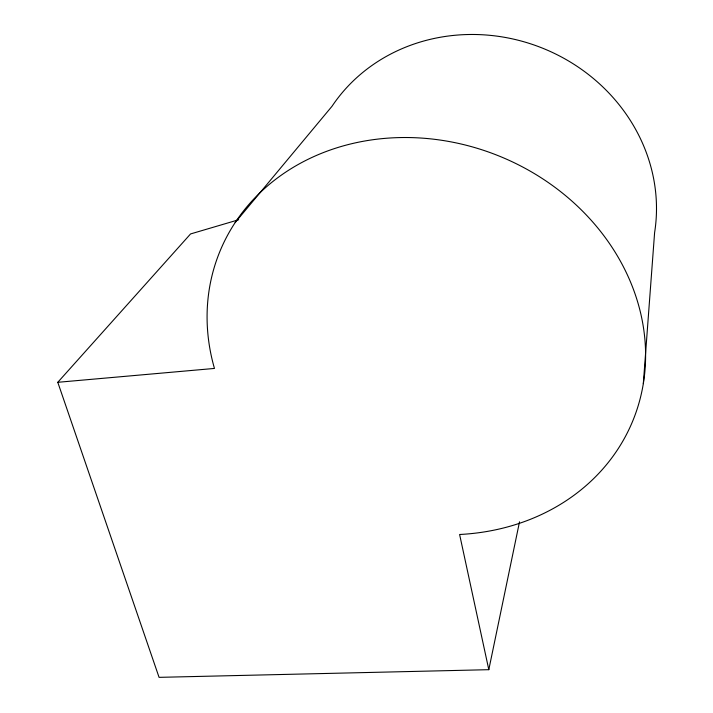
<?xml version="1.0" encoding="UTF-8"?>
<svg xmlns="http://www.w3.org/2000/svg" width="713" height="713" viewBox="0 0 713 713"><rect width="100%" height="100%" fill="white"/><g stroke="black" fill="none" stroke-linecap="round" stroke-linejoin="round"><path stroke-width="1.07" d="M643.322 383.647L654.605 232.625A176.753 163.375 21.4 0 0 541.033 47.566A176.753 163.375 21.4 0 0 332 106.29L235.183 222.536M238.632 219.773L190.558 233.944L57.789 382.302L159.07 677.35L488.806 669.685L519.519 521.809M57.789 382.302L214.461 368.434A223.151 194.257 22.2 0 1 377.578 139.124A223.151 194.257 22.2 0 1 641.727 318.051A223.151 194.257 22.2 0 1 459.609 534.492L488.806 669.685"/></g></svg>
